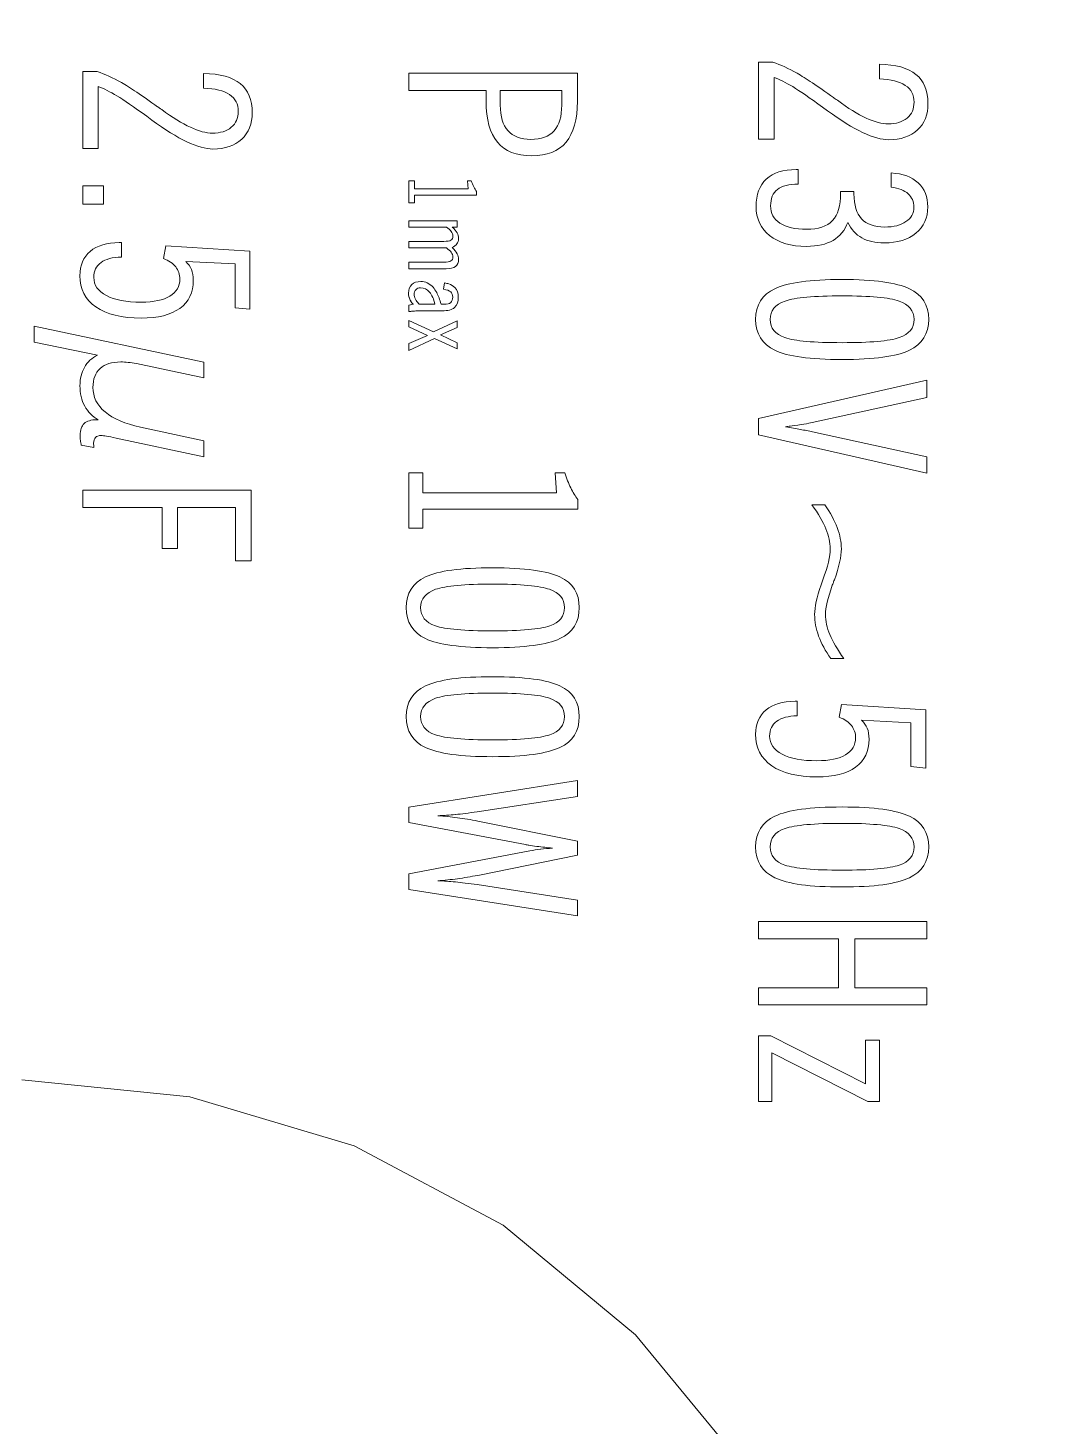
# Model space of a CAD drawing. Header units: millimetres. Extents: x 206 to 1899, y -454 to 296.
# Drawn here: x 627.966 to 628.843, y -390.034 to -388.828 of the extents above; entities that cross this region are included whole.
import ezdxf

# ---------------------------------------------------------------- set-up
doc = ezdxf.new("R2010")
doc.units = ezdxf.units.MM
doc.layers.add('细实线', color=7, linetype='Continuous', lineweight=15)

msp = doc.modelspace()

# ---------------------------------------------------------------- linework, layer by layer
at = {"layer": '细实线', "linetype": 'Continuous', "lineweight": 9}
for p, q in [((628.5963, -388.8573), (628.5963, -388.9237)), ((628.6088, -388.8573), (628.5963, -388.8573)), ((628.7007, -388.859), (628.7007, -388.8716)), ((628.0129, -388.8653), (628.0129, -388.9317)), ((628.0254, -388.8653), (628.0129, -388.8653)), ((628.1173, -388.8669), (628.1173, -388.8796)), ((628.2946, -388.8667), (628.2946, -388.8815)), ((628.44, -388.8667), (628.2946, -388.8667)), ((628.44, -388.891), (628.44, -388.8667)), ((628.6098, -388.9237), (628.6098, -388.8703)), ((628.0263, -388.9317), (628.0263, -388.8782)), ((628.2946, -388.8815), (628.3612, -388.8815)), ((628.3612, -388.8815), (628.3612, -388.891)), ((628.3734, -388.8942), (628.3734, -388.8815)), ((628.3734, -388.8815), (628.4265, -388.8815)), ((628.4265, -388.8815), (628.4265, -388.8942)), ((628.6559, -388.8991), (628.6516, -388.896)), ((628.0725, -388.9071), (628.0682, -388.9039)), ((628.5963, -388.9237), (628.6098, -388.9237)), ((628.0129, -388.9317), (628.0263, -388.9317)), ((628.2946, -388.9595), (628.2946, -388.9786)), ((628.2994, -388.9595), (628.2946, -388.9595)), ((628.2994, -388.9664), (628.2994, -388.9595)), ((628.3451, -388.9595), (628.3456, -388.9664)), ((628.3484, -388.9595), (628.3451, -388.9595)), ((628.6307, -388.9499), (628.6289, -388.9499)), ((628.6307, -388.9624), (628.6307, -388.9499)), ((628.711, -388.9528), (628.711, -388.965)), ((628.0129, -388.964), (628.0129, -388.9798)), ((628.0308, -388.964), (628.0129, -388.964)), ((628.0308, -388.9798), (628.0308, -388.964)), ((628.3456, -388.9664), (628.2994, -388.9664)), ((628.2994, -388.9786), (628.2994, -388.972)), ((628.2994, -388.972), (628.3529, -388.972)), ((628.3529, -388.972), (628.3529, -388.9687)), ((628.6673, -388.9688), (628.6673, -388.9703)), ((628.6788, -388.9688), (628.6673, -388.9688)), ((628.6788, -388.9709), (628.6788, -388.9688)), ((628.0129, -388.9798), (628.0308, -388.9798)), ((628.2946, -388.9786), (628.2994, -388.9786)), ((628.2946, -388.994), (628.2946, -388.9995)), ((628.3363, -388.994), (628.2946, -388.994)), ((628.3363, -388.9995), (628.3363, -388.994)), ((628.2946, -388.9995), (628.327, -388.9995)), ((628.332, -388.9995), (628.3363, -388.9995)), ((628.0463, -389.0129), (628.0445, -389.0129)), ((628.0463, -389.0254), (628.0463, -389.0129)), ((628.0827, -389.0266), (628.0846, -389.0155)), ((628.0846, -389.0155), (628.1573, -389.0203)), ((628.1573, -389.0704), (628.1573, -389.0203)), ((628.2946, -389.0118), (628.2946, -389.0175)), ((628.3247, -389.0118), (628.2946, -389.0118)), ((628.2946, -389.0175), (628.327, -389.0175)), ((628.1446, -389.0313), (628.1019, -389.0292)), ((628.1446, -389.0313), (628.1446, -389.069)), ((628.2946, -389.0298), (628.2946, -389.0354)), ((628.3247, -389.0298), (628.2946, -389.0298)), ((628.2946, -389.0354), (628.3266, -389.0354)), ((628.3245, -389.0531), (628.3254, -389.0476)), ((628.1573, -389.0704), (628.1446, -389.069)), ((628.2984, -389.0661), (628.2946, -389.0667)), ((628.2946, -389.0667), (628.2946, -389.0724)), ((628.317, -389.0661), (628.3035, -389.0661)), ((628.325, -389.0661), (628.3223, -389.0661)), ((628.2946, -389.0802), (628.2946, -389.0855)), ((628.2946, -389.0802), (628.3157, -389.0899)), ((628.3042, -389.0717), (628.3233, -389.0717)), ((628.3157, -389.0899), (628.3363, -389.0804)), ((628.3363, -389.0862), (628.3363, -389.0804)), ((627.971, -389.0849), (627.971, -389.0987)), ((627.971, -389.0849), (628.1175, -389.1159)), ((628.3106, -389.0929), (628.2946, -389.0855)), ((628.2946, -389.1), (628.3106, -389.0929)), ((628.3363, -389.0862), (628.3217, -389.0925)), ((628.3217, -389.0925), (628.3363, -389.0993)), ((628.0257, -389.1099), (627.971, -389.0987)), ((628.3165, -389.0955), (628.2946, -389.106)), ((628.2946, -389.1), (628.2946, -389.106)), ((628.3363, -389.1046), (628.3165, -389.0955)), ((628.3363, -389.1046), (628.3363, -389.0993)), ((628.1175, -389.1296), (628.0593, -389.1173)), ((628.1175, -389.1296), (628.1175, -389.1159)), ((628.5963, -389.1647), (628.7417, -389.1315)), ((628.7417, -389.1464), (628.7417, -389.1315)), ((628.7417, -389.1464), (628.6426, -389.1681)), ((628.0263, -389.1657), (628.025, -389.1657)), ((628.5963, -389.1647), (628.5963, -389.1788)), ((628.0628, -389.172), (628.1175, -389.1839)), ((628.6431, -389.1762), (628.7417, -389.1977)), ((628.0225, -389.1895), (628.0117, -389.1876)), ((628.1175, -389.1976), (628.0418, -389.1815)), ((628.1175, -389.1976), (628.1175, -389.1839)), ((628.7417, -389.2119), (628.5963, -389.1788)), ((628.7417, -389.2119), (628.7417, -389.1977)), ((628.2946, -389.2115), (628.2946, -389.2592)), ((628.3066, -389.2115), (628.2946, -389.2115)), ((628.3066, -389.2288), (628.3066, -389.2115)), ((628.4209, -389.2115), (628.422, -389.2288)), ((628.4291, -389.2115), (628.4209, -389.2115)), ((628.0129, -389.2264), (628.0129, -389.2413)), ((628.1583, -389.2264), (628.0129, -389.2264)), ((628.1583, -389.2874), (628.1583, -389.2264)), ((628.422, -389.2288), (628.3066, -389.2288)), ((628.4404, -389.2427), (628.4404, -389.2346)), ((628.0129, -389.2413), (628.0815, -389.2413)), ((628.0815, -389.2413), (628.0815, -389.2767)), ((628.0947, -389.2767), (628.0947, -389.2413)), ((628.0947, -389.2413), (628.1448, -389.2413)), ((628.1448, -389.2413), (628.1448, -389.2874)), ((628.3066, -389.2592), (628.3066, -389.2427)), ((628.3066, -389.2427), (628.4404, -389.2427)), ((628.6536, -389.239), (628.6425, -389.239)), ((628.2946, -389.2592), (628.3066, -389.2592)), ((628.0815, -389.2767), (628.0947, -389.2767)), ((628.1448, -389.2874), (628.1583, -389.2874)), ((628.6504, -389.3082), (628.6514, -389.3054)), ((628.652, -389.3038), (628.6514, -389.3054)), ((628.6589, -389.3718), (628.67, -389.3718)), ((628.6297, -389.4086), (628.6279, -389.4086)), ((628.6297, -389.4211), (628.6297, -389.4086)), ((628.6661, -389.4224), (628.6681, -389.4113)), ((628.6681, -389.4113), (628.7407, -389.4161)), ((628.7407, -389.4662), (628.7407, -389.4161)), ((628.728, -389.4271), (628.6854, -389.4249)), ((628.728, -389.4271), (628.728, -389.4648)), ((628.7407, -389.4662), (628.728, -389.4648)), ((628.2946, -389.4999), (628.44, -389.477)), ((628.44, -389.4906), (628.44, -389.477)), ((628.44, -389.4906), (628.3535, -389.5039)), ((628.2946, -389.4999), (628.2946, -389.5132)), ((628.3951, -389.5322), (628.2946, -389.5132)), ((628.3539, -389.5119), (628.44, -389.5294)), ((628.2946, -389.5576), (628.399, -389.5376)), ((628.44, -389.5413), (628.44, -389.5294)), ((628.44, -389.5413), (628.3539, -389.5588)), ((628.2946, -389.5576), (628.2946, -389.5709)), ((628.44, -389.5938), (628.2946, -389.5709)), ((628.3535, -389.5668), (628.44, -389.5802)), ((628.44, -389.5938), (628.44, -389.5802)), ((628.5963, -389.5986), (628.5963, -389.6135)), ((628.7417, -389.5986), (628.5963, -389.5986)), ((628.7417, -389.6135), (628.7417, -389.5986)), ((628.5963, -389.6135), (628.6655, -389.6135)), ((628.6655, -389.6135), (628.6655, -389.6558)), ((628.6794, -389.6558), (628.6794, -389.6135)), ((628.6794, -389.6135), (628.7417, -389.6135)), ((628.5963, -389.6558), (628.5963, -389.6706)), ((628.6655, -389.6558), (628.5963, -389.6558)), ((628.7417, -389.6558), (628.6794, -389.6558)), ((628.7417, -389.6706), (628.7417, -389.6558)), ((628.5963, -389.6706), (628.7417, -389.6706)), ((628.5963, -389.6971), (628.5963, -389.754)), ((628.607, -389.6971), (628.5963, -389.6971)), ((628.607, -389.6971), (628.6888, -389.7387)), ((628.6888, -389.7009), (628.6888, -389.7387)), ((628.7007, -389.7009), (628.6888, -389.7009)), ((628.7007, -389.754), (628.7007, -389.7009)), ((628.608, -389.754), (628.608, -389.712)), ((628.6909, -389.754), (628.608, -389.712)), ((628.1053, -389.7498), (627.9602, -389.7351)), ((628.2472, -389.7922), (628.1053, -389.7498)), ((628.5963, -389.754), (628.608, -389.754)), ((628.6909, -389.754), (628.7007, -389.754)), ((628.376, -389.8607), (628.2472, -389.7922)), ((628.4902, -389.9552), (628.376, -389.8607)), ((628.5832, -390.0678), (628.4902, -389.9552))]:
    msp.add_line(p, q, dxfattribs=at)
msp.add_circle((627.9602, -390.4746), 2.2138, dxfattribs=at)
for centre, radius, start, end in [((627.9602, -390.4746), 2.5816, 132.7355, 47.2645), ((627.9602, -390.4746), 2.3942, 132.7355, 47.2645), ((628.3065, -389.0565), 0.0124, 179.9612, 195.9487), ((628.3073, -389.0563), 0.0131, 195.9609, 203.6426), ((628.3076, -389.0563), 0.0134, 203.2967, 210.7902), ((628.314, -389.0543), 0.0156, 207.6883, 212.8402), ((628.3206, -389.0495), 0.0238, 219.4664, 224.1748), ((628.3016, -389.1167), 0.0449, 98.0021, 99.0472), ((628.3025, -389.1229), 0.0511, 97.1545, 98.0033), ((628.7021, -389.6832), 0.518, 98.7015, 99.1409), ((628.0461, -389.1792), 0.0355, 179.9555, 187.1237), ((628.3137, -389.3009), 0.2065, 271.6251, 275.8187), ((628.4257, -389.6757), 0.1406, 97.1058, 100.9554), ((628.4903, -388.8228), 0.7161, 263.1528, 264.2509), ((628.4296, -389.728), 0.193, 93.2838, 96.3485), ((628.3035, -389.3296), 0.2344, 273.9205, 278.0813), ((628.3136, -389.7824), 0.219, 84.4834, 88.4608)]:
    msp.add_arc(centre, radius, start, end, dxfattribs=at)
for points in [[(628.6088, -388.8573), (628.6154, -388.8595), (628.6224, -388.8627), (628.6297, -388.8668)], [(628.7007, -388.859), (628.7148, -388.8592), (628.7254, -388.8621), (628.7323, -388.8677)], [(628.0254, -388.8653), (628.032, -388.8675), (628.039, -388.8707), (628.0463, -388.8748)], [(628.0463, -388.8748), (628.0536, -388.879), (628.0641, -388.8859), (628.0776, -388.8957)], [(628.1173, -388.8669), (628.1314, -388.8672), (628.1419, -388.8701), (628.1489, -388.8757)], [(628.1489, -388.8757), (628.1558, -388.8812), (628.1593, -388.8896), (628.1593, -388.9008)], [(628.6259, -388.8783), (628.6199, -388.8747), (628.6146, -388.872), (628.6098, -388.8703)], [(628.6297, -388.8668), (628.637, -388.871), (628.6475, -388.8779), (628.661, -388.8877)], [(628.7231, -388.8772), (628.7181, -388.8738), (628.7106, -388.872), (628.7007, -388.8716)], [(628.7323, -388.8677), (628.7392, -388.8733), (628.7427, -388.8816), (628.7427, -388.8928)], [(628.0425, -388.8863), (628.0365, -388.8827), (628.0311, -388.88), (628.0263, -388.8782)], [(628.0682, -388.9039), (628.057, -388.8958), (628.0485, -388.89), (628.0425, -388.8863)], [(628.1397, -388.8851), (628.1346, -388.8818), (628.1272, -388.8799), (628.1173, -388.8796)], [(628.1472, -388.8997), (628.1472, -388.8934), (628.1447, -388.8885), (628.1397, -388.8851)], [(628.6516, -388.896), (628.6405, -388.8879), (628.6319, -388.882), (628.6259, -388.8783)], [(628.661, -388.8877), (628.6619, -388.8882), (628.663, -388.8891), (628.6645, -388.8901)], [(628.7307, -388.8917), (628.7307, -388.8854), (628.7282, -388.8805), (628.7231, -388.8772)], [(628.0776, -388.8957), (628.0784, -388.8962), (628.0795, -388.8971), (628.0811, -388.8981)], [(628.0811, -388.8981), (628.0995, -388.9117), (628.1141, -388.9184), (628.1249, -388.9184)], [(628.1412, -388.9134), (628.1452, -388.91), (628.1472, -388.9054), (628.1472, -388.8997)], [(628.3709, -388.9262), (628.3644, -388.9184), (628.3612, -388.9067), (628.3612, -388.891)], [(628.3734, -388.8942), (628.3734, -388.904), (628.3756, -388.9114), (628.3801, -388.9163)], [(628.4199, -388.9164), (628.4243, -388.9114), (628.4265, -388.904), (628.4265, -388.8942)], [(628.44, -388.891), (628.44, -388.9067), (628.4367, -388.9184), (628.4302, -388.9262)], [(628.7088, -388.9241), (628.6964, -388.9241), (628.6788, -388.9158), (628.6559, -388.8991)], [(628.6645, -388.8901), (628.6829, -388.9037), (628.6976, -388.9104), (628.7084, -388.9104)], [(628.7246, -388.9054), (628.7287, -388.902), (628.7307, -388.8975), (628.7307, -388.8917)], [(628.7427, -388.8928), (628.7427, -388.9024), (628.7397, -388.9101), (628.7336, -388.9157)], [(628.1253, -388.9321), (628.113, -388.9321), (628.0953, -388.9238), (628.0725, -388.9071)], [(628.1593, -388.9008), (628.1593, -388.9104), (628.1562, -388.918), (628.1502, -388.9237)], [(628.7084, -388.9104), (628.7152, -388.9104), (628.7206, -388.9088), (628.7246, -388.9054)], [(628.1249, -388.9184), (628.1317, -388.9184), (628.1372, -388.9168), (628.1412, -388.9134)], [(628.1502, -388.9237), (628.1441, -388.9293), (628.1358, -388.9321), (628.1253, -388.9321)], [(628.3801, -388.9163), (628.3845, -388.9213), (628.3911, -388.9238), (628.3998, -388.9238)], [(628.3998, -388.9238), (628.4088, -388.9238), (628.4155, -388.9213), (628.4199, -388.9164)], [(628.7336, -388.9157), (628.7275, -388.9213), (628.7192, -388.9241), (628.7088, -388.9241)], [(628.4005, -388.9379), (628.3873, -388.9379), (628.3774, -388.934), (628.3709, -388.9262)], [(628.4302, -388.9262), (628.4236, -388.934), (628.4137, -388.9379), (628.4005, -388.9379)], [(628.3484, -388.9595), (628.349, -388.9614), (628.3497, -388.9632), (628.3505, -388.9647)], [(628.5943, -388.9816), (628.5943, -388.9714), (628.5972, -388.9635), (628.6031, -388.9581)], [(628.6031, -388.9581), (628.6091, -388.9526), (628.6177, -388.9499), (628.6289, -388.9499)], [(628.711, -388.9528), (628.721, -388.9533), (628.7287, -388.9562), (628.7342, -388.9614)], [(628.3505, -388.9647), (628.3512, -388.9662), (628.352, -388.9676), (628.3529, -388.9687)], [(628.6127, -388.967), (628.6087, -388.9701), (628.6068, -388.9748), (628.6068, -388.9811)], [(628.6307, -388.9624), (628.6226, -388.9624), (628.6166, -388.964), (628.6127, -388.967)], [(628.6602, -388.9939), (628.665, -388.9889), (628.6673, -388.981), (628.6673, -388.9703)], [(628.6788, -388.9709), (628.6788, -388.9804), (628.681, -388.9876), (628.6854, -388.9923)], [(628.7256, -388.9707), (628.7223, -388.9678), (628.7174, -388.9659), (628.711, -388.965)], [(628.7305, -388.9824), (628.7305, -388.9775), (628.7288, -388.9736), (628.7256, -388.9707)], [(628.7342, -388.9614), (628.7398, -388.9666), (628.7425, -388.9735), (628.7425, -388.982)], [(628.606, -389.0068), (628.5982, -389.0006), (628.5943, -388.9922), (628.5943, -388.9816)], [(628.6068, -388.9811), (628.6068, -388.9876), (628.6095, -388.9926), (628.6149, -388.9961)], [(628.7237, -388.9947), (628.7282, -388.9917), (628.7305, -388.9875), (628.7305, -388.9824)], [(628.7425, -388.982), (628.7425, -388.9915), (628.7391, -388.999), (628.7323, -389.0046)], [(628.6149, -388.9961), (628.6203, -388.9996), (628.628, -389.0014), (628.638, -389.0014)], [(628.638, -389.0014), (628.6481, -389.0014), (628.6555, -388.9989), (628.6602, -388.9939)], [(628.6735, -388.9954), (628.6709, -389.0023), (628.6667, -389.0075), (628.6608, -389.0109)], [(628.6856, -389.0088), (628.6805, -389.0059), (628.6764, -389.0014), (628.6735, -388.9954)], [(628.6854, -388.9923), (628.6898, -388.997), (628.6965, -388.9994), (628.7053, -388.9994)], [(628.7053, -388.9994), (628.7131, -388.9994), (628.7192, -388.9979), (628.7237, -388.9947)], [(628.3311, -389.0033), (628.3302, -389.002), (628.3288, -389.0007), (628.327, -388.9995)], [(628.3308, -389.0108), (628.3319, -389.0101), (628.3325, -389.0089), (628.3325, -389.0072)], [(628.3325, -389.0072), (628.3325, -389.0059), (628.332, -389.0045), (628.3311, -389.0033)], [(628.332, -388.9995), (628.3338, -389.0012), (628.3352, -389.0028), (628.3361, -389.0044)], [(628.3361, -389.0044), (628.337, -389.0059), (628.3374, -389.0076), (628.3374, -389.0094)], [(628.6379, -389.0161), (628.6245, -389.0161), (628.6139, -389.013), (628.606, -389.0068)], [(628.7049, -389.0131), (628.6972, -389.0131), (628.6908, -389.0116), (628.6856, -389.0088)], [(628.7323, -389.0046), (628.7254, -389.0103), (628.7163, -389.0131), (628.7049, -389.0131)], [(628.0105, -389.0414), (628.0105, -389.0324), (628.0134, -389.0254), (628.0194, -389.0204)], [(628.0194, -389.0204), (628.0254, -389.0154), (628.0338, -389.0129), (628.0445, -389.0129)], [(628.3247, -389.0118), (628.3277, -389.0118), (628.3297, -389.0115), (628.3308, -389.0108)], [(628.3311, -389.0212), (628.3302, -389.0199), (628.3288, -389.0187), (628.327, -389.0175)], [(628.336, -389.014), (628.3351, -389.0152), (628.3337, -389.0163), (628.3318, -389.0171)], [(628.3318, -389.0171), (628.3338, -389.0191), (628.3352, -389.0208), (628.3361, -389.0224)], [(628.3374, -389.0094), (628.3374, -389.0112), (628.3369, -389.0128), (628.336, -389.014)], [(628.6608, -389.0109), (628.6549, -389.0144), (628.6473, -389.0161), (628.6379, -389.0161)], [(628.0287, -389.03), (628.0246, -389.0331), (628.0225, -389.0373), (628.0225, -389.0429)], [(628.0463, -389.0254), (628.0386, -389.0255), (628.0328, -389.0271), (628.0287, -389.03)], [(628.0932, -389.0338), (628.0907, -389.0307), (628.0873, -389.0284), (628.0827, -389.0266)], [(628.1019, -389.0292), (628.1041, -389.0312), (628.1058, -389.0335), (628.1068, -389.0361)], [(628.3247, -389.0298), (628.3277, -389.0298), (628.3297, -389.0294), (628.3308, -389.0287)], [(628.3308, -389.0287), (628.3319, -389.0281), (628.3325, -389.0269), (628.3325, -389.0252)], [(628.3325, -389.0252), (628.3325, -389.0238), (628.332, -389.0225), (628.3311, -389.0212)], [(628.3374, -389.0274), (628.3374, -389.0301), (628.3365, -389.0321), (628.3347, -389.0334)], [(628.3361, -389.0224), (628.337, -389.024), (628.3374, -389.0256), (628.3374, -389.0274)], [(628.0243, -389.0684), (628.0151, -389.062), (628.0105, -389.053), (628.0105, -389.0414)], [(628.0225, -389.0429), (628.0225, -389.0495), (628.0261, -389.0548), (628.0333, -389.0585)], [(628.0882, -389.059), (628.0939, -389.0556), (628.0968, -389.0507), (628.0968, -389.0443)], [(628.0968, -389.0443), (628.0968, -389.0403), (628.0955, -389.0368), (628.0932, -389.0338)], [(628.1068, -389.0361), (628.1079, -389.0387), (628.1084, -389.0418), (628.1084, -389.0454)], [(628.3347, -389.0334), (628.333, -389.0347), (628.3302, -389.0354), (628.3266, -389.0354)], [(628.6106, -389.0526), (628.6217, -389.0473), (628.641, -389.0447), (628.6685, -389.0447)], [(628.6685, -389.0447), (628.6961, -389.0447), (628.7155, -389.0474), (628.7267, -389.0526)], [(628.1084, -389.0454), (628.1084, -389.056), (628.1045, -389.064), (628.0968, -389.0696)], [(628.2942, -389.0565), (628.2942, -389.0534), (628.2951, -389.0509), (628.297, -389.0491)], [(628.297, -389.0491), (628.2989, -389.0473), (628.3015, -389.0464), (628.3047, -389.0464)], [(628.3006, -389.0535), (628.2995, -389.0545), (628.299, -389.0559), (628.299, -389.0575)], [(628.3046, -389.0519), (628.303, -389.0519), (628.3016, -389.0524), (628.3006, -389.0535)], [(628.3123, -389.0556), (628.3101, -389.0532), (628.3076, -389.0519), (628.3046, -389.0519)], [(628.3047, -389.0464), (628.3088, -389.0464), (628.3123, -389.0481), (628.3154, -389.0514)], [(628.317, -389.0661), (628.316, -389.0616), (628.3144, -389.0581), (628.3123, -389.0556)], [(628.3154, -389.0514), (628.3165, -389.0527), (628.3175, -389.0542), (628.3185, -389.0559)], [(628.3185, -389.0559), (628.32, -389.0587), (628.3213, -389.0621), (628.3223, -389.0661)], [(628.3306, -389.0554), (628.3294, -389.0543), (628.3273, -389.0536), (628.3245, -389.0531)], [(628.3254, -389.0476), (628.3266, -389.0479), (628.3278, -389.0481), (628.3289, -389.0485)], [(628.3289, -389.0485), (628.331, -389.0493), (628.3328, -389.0503), (628.3342, -389.0517)], [(628.3324, -389.0598), (628.3324, -389.0579), (628.3318, -389.0564), (628.3306, -389.0554)], [(628.3342, -389.0517), (628.3362, -389.0537), (628.3372, -389.0564), (628.3372, -389.0597)], [(628.5939, -389.0791), (628.5939, -389.0667), (628.5995, -389.0578), (628.6106, -389.0526)], [(628.7267, -389.0526), (628.7378, -389.0579), (628.7433, -389.0667), (628.7433, -389.0791)], [(628.0634, -389.078), (628.0466, -389.078), (628.0336, -389.0748), (628.0243, -389.0684)], [(628.0333, -389.0585), (628.0404, -389.0623), (628.0505, -389.0642), (628.0634, -389.0642)], [(628.0634, -389.0642), (628.0742, -389.0642), (628.0824, -389.0625), (628.0882, -389.059)], [(628.2983, -389.0661), (628.2974, -389.0652), (628.2967, -389.0642), (628.296, -389.0632)], [(628.299, -389.0575), (628.299, -389.0587), (628.2994, -389.0601), (628.3002, -389.0616)], [(628.3009, -389.0628), (628.3013, -389.0634), (628.3017, -389.064), (628.3022, -389.0646)], [(628.3339, -389.0689), (628.3318, -389.0708), (628.3282, -389.0717), (628.3233, -389.0717)], [(628.325, -389.0661), (628.3276, -389.0661), (628.3295, -389.0656), (628.3307, -389.0646)], [(628.3307, -389.0646), (628.3318, -389.0636), (628.3324, -389.062), (628.3324, -389.0598)], [(628.3372, -389.0597), (628.3372, -389.0639), (628.3361, -389.067), (628.3339, -389.0689)], [(628.6193, -389.0633), (628.6107, -389.0663), (628.6064, -389.0716), (628.6064, -389.0791)], [(628.6685, -389.0588), (628.6444, -389.0588), (628.628, -389.0603), (628.6193, -389.0633)], [(628.7177, -389.0633), (628.7091, -389.0603), (628.6927, -389.0588), (628.6685, -389.0588)], [(628.7307, -389.0791), (628.7307, -389.0716), (628.7263, -389.0663), (628.7177, -389.0633)], [(628.0968, -389.0696), (628.089, -389.0752), (628.0779, -389.078), (628.0634, -389.078)], [(628.2993, -389.0719), (628.2982, -389.072), (628.2972, -389.0721), (628.2961, -389.0722)], [(628.3042, -389.0717), (628.3026, -389.0717), (628.3009, -389.0718), (628.2993, -389.0719)], [(628.6105, -389.1058), (628.5994, -389.1005), (628.5939, -389.0916), (628.5939, -389.0791)], [(628.6064, -389.0791), (628.6064, -389.0866), (628.6106, -389.0919), (628.6192, -389.0948)], [(628.7179, -389.0948), (628.7264, -389.0919), (628.7307, -389.0866), (628.7307, -389.0791)], [(628.7433, -389.0791), (628.7433, -389.0916), (628.7378, -389.1005), (628.7267, -389.1058)], [(628.6192, -389.0948), (628.6277, -389.0978), (628.6442, -389.0992), (628.6685, -389.0992)], [(628.6685, -389.0992), (628.6929, -389.0992), (628.7093, -389.0978), (628.7179, -389.0948)], [(628.0144, -389.1205), (628.017, -389.1159), (628.0208, -389.1124), (628.0257, -389.1099)], [(628.0457, -389.1158), (628.038, -389.1158), (628.0321, -389.1177), (628.0279, -389.1214)], [(628.0522, -389.1162), (628.05, -389.1159), (628.0478, -389.1158), (628.0457, -389.1158)], [(628.0593, -389.1173), (628.0568, -389.1168), (628.0544, -389.1164), (628.0522, -389.1162)], [(628.6685, -389.1137), (628.641, -389.1137), (628.6216, -389.1111), (628.6105, -389.1058)], [(628.7267, -389.1058), (628.7155, -389.1111), (628.6961, -389.1137), (628.6685, -389.1137)], [(628.0105, -389.1363), (628.0105, -389.1303), (628.0118, -389.125), (628.0144, -389.1205)], [(628.0279, -389.1214), (628.0238, -389.1253), (628.0217, -389.1307), (628.0217, -389.1378)], [(628.0146, -389.1539), (628.0118, -389.1488), (628.0105, -389.1429), (628.0105, -389.1363)], [(628.0217, -389.1378), (628.0217, -389.146), (628.0252, -389.1531), (628.0323, -389.159)], [(628.0142, -389.169), (628.0165, -389.1667), (628.0201, -389.1657), (628.025, -389.1657)], [(628.0263, -389.1657), (628.0213, -389.1629), (628.0174, -389.159), (628.0146, -389.1539)], [(628.0323, -389.159), (628.0393, -389.1649), (628.0495, -389.1692), (628.0628, -389.172)], [(628.0107, -389.1791), (628.0107, -389.1745), (628.0118, -389.1711), (628.0142, -389.169)], [(628.6199, -389.1718), (628.6246, -389.1726), (628.6288, -389.1733), (628.6325, -389.174)], [(628.6426, -389.1681), (628.6395, -389.1689), (628.6333, -389.1699), (628.6238, -389.1712)], [(628.6325, -389.174), (628.6362, -389.1747), (628.6398, -389.1755), (628.6431, -389.1762)], [(628.0117, -389.1876), (628.0114, -389.1863), (628.0111, -389.185), (628.0109, -389.1835)], [(628.0239, -389.181), (628.0229, -389.1821), (628.0223, -389.1838), (628.0223, -389.186)], [(628.0223, -389.186), (628.0223, -389.1864), (628.0223, -389.187), (628.0224, -389.1876)], [(628.0224, -389.1876), (628.0224, -389.1882), (628.0224, -389.1889), (628.0225, -389.1895)], [(628.0288, -389.1793), (628.0266, -389.1793), (628.025, -389.1799), (628.0239, -389.181)], [(628.0335, -389.1798), (628.0315, -389.1795), (628.03, -389.1793), (628.0288, -389.1793)], [(628.0418, -389.1815), (628.0383, -389.1807), (628.0355, -389.1801), (628.0335, -389.1798)], [(628.4291, -389.2115), (628.4307, -389.2163), (628.4324, -389.2206), (628.4343, -389.2244)], [(628.4343, -389.2244), (628.4361, -389.2282), (628.4382, -389.2316), (628.4404, -389.2346)], [(628.6545, -389.2598), (628.652, -389.2538), (628.648, -389.2468), (628.6425, -389.239)], [(628.6536, -389.239), (628.6584, -389.246), (628.662, -389.2525), (628.6644, -389.2588)], [(628.6583, -389.277), (628.6583, -389.2715), (628.657, -389.2659), (628.6545, -389.2598)], [(628.6644, -389.2588), (628.6667, -389.2651), (628.6679, -389.2712), (628.6679, -389.277)], [(628.652, -389.3038), (628.6562, -389.2923), (628.6583, -389.2834), (628.6583, -389.277)], [(628.6679, -389.277), (628.6679, -389.2838), (628.6659, -389.2927), (628.6619, -389.3037)], [(628.3089, -389.3013), (628.32, -389.296), (628.3393, -389.2934), (628.3668, -389.2934)], [(628.3668, -389.2934), (628.3944, -389.2934), (628.4138, -389.2961), (628.4249, -389.3013)], [(628.2922, -389.3278), (628.2922, -389.3154), (628.2977, -389.3065), (628.3089, -389.3013)], [(628.3668, -389.3075), (628.3427, -389.3075), (628.3262, -389.309), (628.3176, -389.312)], [(628.416, -389.312), (628.4074, -389.309), (628.391, -389.3075), (628.3668, -389.3075)], [(628.4249, -389.3013), (628.4361, -389.3066), (628.4416, -389.3154), (628.4416, -389.3278)], [(628.6448, -389.3337), (628.6448, -389.3273), (628.6467, -389.3188), (628.6504, -389.3082)], [(628.6601, -389.3085), (628.6562, -389.3195), (628.6542, -389.3279), (628.6542, -389.3337)], [(628.6612, -389.3055), (628.661, -389.3061), (628.6607, -389.3071), (628.6601, -389.3085)], [(628.6619, -389.3037), (628.6616, -389.3044), (628.6614, -389.305), (628.6612, -389.3055)], [(628.3176, -389.312), (628.309, -389.315), (628.3046, -389.3203), (628.3046, -389.3278)], [(628.4289, -389.3278), (628.4289, -389.3203), (628.4246, -389.315), (628.416, -389.312)], [(628.3088, -389.3545), (628.2977, -389.3492), (628.2922, -389.3403), (628.2922, -389.3278)], [(628.3046, -389.3278), (628.3046, -389.3353), (628.3089, -389.3405), (628.3174, -389.3435)], [(628.4161, -389.3435), (628.4247, -389.3405), (628.4289, -389.3353), (628.4289, -389.3278)], [(628.4416, -389.3278), (628.4416, -389.3403), (628.4361, -389.3492), (628.4249, -389.3545)], [(628.6483, -389.3523), (628.646, -389.346), (628.6448, -389.3399), (628.6448, -389.3337)], [(628.6542, -389.3337), (628.6542, -389.3393), (628.6555, -389.3451), (628.658, -389.3511)], [(628.3174, -389.3435), (628.326, -389.3464), (628.3424, -389.3479), (628.3668, -389.3479)], [(628.3668, -389.3479), (628.3911, -389.3479), (628.4076, -389.3464), (628.4161, -389.3435)], [(628.3668, -389.3624), (628.3392, -389.3624), (628.3199, -389.3597), (628.3088, -389.3545)], [(628.4249, -389.3545), (628.4138, -389.3597), (628.3944, -389.3624), (628.3668, -389.3624)], [(628.6589, -389.3718), (628.6541, -389.3651), (628.6506, -389.3586), (628.6483, -389.3523)], [(628.658, -389.3511), (628.6605, -389.3572), (628.6645, -389.3641), (628.67, -389.3718)], [(628.3089, -389.3953), (628.32, -389.39), (628.3393, -389.3874), (628.3668, -389.3874)], [(628.3668, -389.3874), (628.3944, -389.3874), (628.4138, -389.3901), (628.4249, -389.3953)], [(628.2922, -389.4218), (628.2922, -389.4094), (628.2977, -389.4005), (628.3089, -389.3953)], [(628.3176, -389.406), (628.309, -389.409), (628.3046, -389.4143), (628.3046, -389.4218)], [(628.3668, -389.4015), (628.3427, -389.4015), (628.3262, -389.403), (628.3176, -389.406)], [(628.416, -389.406), (628.4074, -389.403), (628.391, -389.4015), (628.3668, -389.4015)], [(628.4289, -389.4218), (628.4289, -389.4143), (628.4246, -389.409), (628.416, -389.406)], [(628.4249, -389.3953), (628.4361, -389.4006), (628.4416, -389.4094), (628.4416, -389.4218)], [(628.5939, -389.4371), (628.5939, -389.4282), (628.5969, -389.4212), (628.6029, -389.4161)], [(628.6029, -389.4161), (628.6088, -389.4112), (628.6172, -389.4086), (628.6279, -389.4086)], [(628.3088, -389.4485), (628.2977, -389.4432), (628.2922, -389.4343), (628.2922, -389.4218)], [(628.3046, -389.4218), (628.3046, -389.4293), (628.3089, -389.4345), (628.3174, -389.4375)], [(628.4161, -389.4375), (628.4247, -389.4345), (628.4289, -389.4293), (628.4289, -389.4218)], [(628.4416, -389.4218), (628.4416, -389.4343), (628.4361, -389.4432), (628.4249, -389.4485)], [(628.6121, -389.4258), (628.608, -389.4288), (628.606, -389.4331), (628.606, -389.4387)], [(628.6297, -389.4211), (628.6221, -389.4213), (628.6162, -389.4228), (628.6121, -389.4258)], [(628.6766, -389.4296), (628.6742, -389.4265), (628.6707, -389.4241), (628.6661, -389.4224)], [(628.6802, -389.44), (628.6802, -389.4361), (628.679, -389.4326), (628.6766, -389.4296)], [(628.6854, -389.4249), (628.6876, -389.427), (628.6892, -389.4293), (628.6903, -389.4319)], [(628.3174, -389.4375), (628.326, -389.4404), (628.3424, -389.4419), (628.3668, -389.4419)], [(628.3668, -389.4419), (628.3911, -389.4419), (628.4076, -389.4404), (628.4161, -389.4375)], [(628.6078, -389.4642), (628.5985, -389.4577), (628.5939, -389.4487), (628.5939, -389.4371)], [(628.606, -389.4387), (628.606, -389.4453), (628.6096, -389.4505), (628.6167, -389.4543)], [(628.6716, -389.4548), (628.6773, -389.4514), (628.6802, -389.4464), (628.6802, -389.44)], [(628.6918, -389.4412), (628.6918, -389.4517), (628.688, -389.4598), (628.6802, -389.4654)], [(628.6903, -389.4319), (628.6913, -389.4345), (628.6918, -389.4375), (628.6918, -389.4412)], [(628.3668, -389.4564), (628.3392, -389.4564), (628.3199, -389.4537), (628.3088, -389.4485)], [(628.4249, -389.4485), (628.4138, -389.4537), (628.3944, -389.4564), (628.3668, -389.4564)], [(628.6167, -389.4543), (628.6239, -389.4581), (628.6339, -389.4599), (628.6468, -389.4599)], [(628.6468, -389.4599), (628.6576, -389.4599), (628.6659, -389.4582), (628.6716, -389.4548)], [(628.6468, -389.4738), (628.63, -389.4738), (628.617, -389.4706), (628.6078, -389.4642)], [(628.6802, -389.4654), (628.6725, -389.471), (628.6613, -389.4738), (628.6468, -389.4738)], [(628.6106, -389.5077), (628.6217, -389.5024), (628.641, -389.4998), (628.6685, -389.4998)], [(628.6685, -389.4998), (628.6961, -389.4998), (628.7155, -389.5025), (628.7267, -389.5077)], [(628.3195, -389.5073), (628.3251, -389.5077), (628.3307, -389.5083), (628.3364, -389.5091)], [(628.3535, -389.5039), (628.3462, -389.505), (628.3399, -389.5058), (628.3346, -389.5063)], [(628.3364, -389.5091), (628.3422, -389.5098), (628.348, -389.5108), (628.3539, -389.5119)], [(628.5939, -389.5342), (628.5939, -389.5218), (628.5995, -389.5129), (628.6106, -389.5077)], [(628.6685, -389.5139), (628.6444, -389.5139), (628.628, -389.5154), (628.6193, -389.5184)], [(628.7177, -389.5184), (628.7091, -389.5154), (628.6927, -389.5139), (628.6685, -389.5139)], [(628.7267, -389.5077), (628.7378, -389.513), (628.7433, -389.5218), (628.7433, -389.5342)], [(628.6193, -389.5184), (628.6107, -389.5214), (628.6064, -389.5267), (628.6064, -389.5342)], [(628.7307, -389.5342), (628.7307, -389.5267), (628.7263, -389.5214), (628.7177, -389.5184)], [(628.3982, -389.5328), (628.3971, -389.5326), (628.3961, -389.5324), (628.3951, -389.5322)], [(628.4049, -389.5338), (628.4024, -389.5335), (628.4002, -389.5332), (628.3982, -389.5328)], [(628.6105, -389.5609), (628.5994, -389.5556), (628.5939, -389.5467), (628.5939, -389.5342)], [(628.6064, -389.5342), (628.6064, -389.5417), (628.6106, -389.547), (628.6192, -389.5499)], [(628.7179, -389.5499), (628.7264, -389.547), (628.7307, -389.5417), (628.7307, -389.5342)], [(628.7433, -389.5342), (628.7433, -389.5467), (628.7378, -389.5556), (628.7267, -389.5609)], [(628.6192, -389.5499), (628.6277, -389.5529), (628.6442, -389.5543), (628.6685, -389.5543)], [(628.6685, -389.5543), (628.6929, -389.5543), (628.7093, -389.5529), (628.7179, -389.5499)], [(628.3539, -389.5588), (628.348, -389.5599), (628.3422, -389.5609), (628.3364, -389.5617)], [(628.6685, -389.5688), (628.641, -389.5688), (628.6216, -389.5662), (628.6105, -389.5609)], [(628.7267, -389.5609), (628.7155, -389.5662), (628.6961, -389.5688), (628.6685, -389.5688)], [(628.3347, -389.5644), (628.3398, -389.5649), (628.3461, -389.5657), (628.3535, -389.5668)]]:
    msp.add_open_spline(points, degree=3, dxfattribs=at)

doc.saveas('drawing.dxf')
